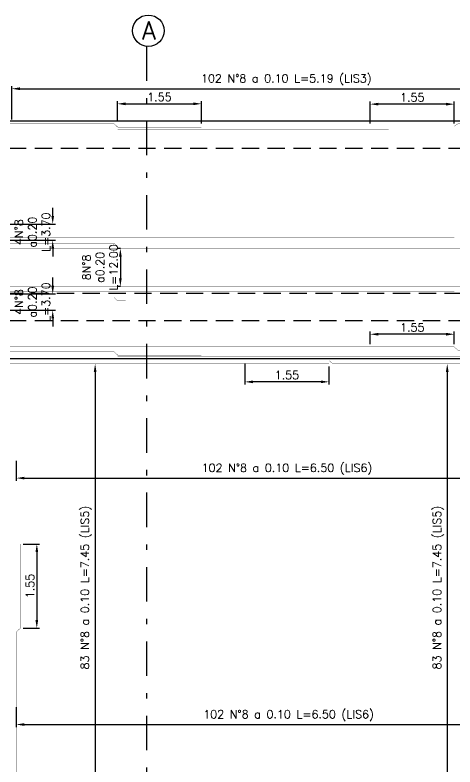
# Model space of a CAD drawing. Header units: metres. Extents: x 1080427 to 1081241, y 976768 to 977288.
# Drawn here: x 1080802.8 to 1080810.9, y 977035.51 to 977049.36 of the extents above; entities that cross this region are included whole.
import ezdxf

# ---------------------------------------------------------------- set-up
doc = ezdxf.new("R2010")
doc.units = ezdxf.units.M
doc.header["$LTSCALE"] = 25.4
doc.linetypes.add('DASHDOT', pattern=[1, 0.5, -0.25, 0, -0.25])
doc.linetypes.add('HIDDEN', pattern=[0.375, 0.25, -0.125])
for name, color, linetype in [('CIRCULOCONTRAP', 130, 'Continuous'), ('CONTRAPESO', 3, 'Continuous'), ('DIMCONTRAPESO', 1, 'Continuous'), ('PROY', 9, 'HIDDEN'), ('R175COTR', 7, 'Continuous'), ('REF', 6, 'Continuous')]:
    doc.layers.add(name, color=color, linetype=linetype)
doc.layers.add('COTA', color=1, linetype='Continuous', lineweight=30)
doc.layers.add('EJECONTRAPESO', color=41, linetype='DASHDOT', lineweight=30)
doc.styles.add('romans', font='romans.shx')
doc.dimstyles.new('Copy 75', dxfattribs={"dimtxt": 0.15, "dimasz": 0.15, "dimexe": 0.05, "dimexo": 0.05, "dimgap": 0.05, "dimtad": 1, "dimzin": 0, "dimdsep": 46, "dimtxsty": 'romans', "dimcen": 0.002, "dimclrd": 1, "dimclre": 1, "dimclrt": 3, "dimadec": 4, "dimazin": 0, "dimtfac": 1, "dimtofl": 0, "dimtmove": 1, "dimatfit": 3, "dimfxl": 1, "dimtolj": 1, "dimtzin": 0, "dimarcsym": 1})

# ---------------------------------------------------------------- blocks, each defined once
blk = doc.blocks.new('*D1118')
at = {"layer": 'Defpoints', "color": 0, "transparency": 16777216}
for p in [(1080812.85, 977048.001), (1080802.738, 977047.382), (1080812.85, 977047.373)]:
    blk.add_point(p, dxfattribs=at)
at = {"layer": 'DIMCONTRAPESO', "color": 1, "lineweight": -2, "transparency": 16777216}
for p, q in [((1080802.738, 977047.432), (1080802.738, 977048.051)), ((1080802.888, 977048.001), (1080812.7, 977048.001)), ((1080812.85, 977047.423), (1080812.85, 977048.051))]:
    blk.add_line(p, q, dxfattribs=at)
at = {"layer": 'DIMCONTRAPESO', "color": 1, "transparency": 16777216}
for points in [[(1080802.888, 977048.026), (1080802.888, 977047.976), (1080802.738, 977048.001)], [(1080812.7, 977048.026), (1080812.7, 977047.976), (1080812.85, 977048.001)]]:
    blk.add_solid(points, dxfattribs=at)
at = {"layer": 'DIMCONTRAPESO', "color": 3, "transparency": 16777216, "insert": (1080807.794, 977048.166), "char_height": 0.15, "attachment_point": 5, "style": 'romans'}
blk.add_mtext('\\A1;102 N°8 a 0.10 L=5.19 (LIS3) ', dxfattribs=at)
blk = doc.blocks.new('*D1119')
at = {"layer": 'Defpoints', "color": 0, "transparency": 16777216}
for p in [(1080806.231, 977047.723), (1080804.683, 977047.355), (1080806.231, 977047.308)]:
    blk.add_point(p, dxfattribs=at)
at = {"layer": 'DIMCONTRAPESO', "color": 1, "lineweight": -2, "transparency": 16777216}
for p, q in [((1080804.683, 977047.405), (1080804.683, 977047.773)), ((1080804.833, 977047.723), (1080806.081, 977047.723)), ((1080806.231, 977047.358), (1080806.231, 977047.773))]:
    blk.add_line(p, q, dxfattribs=at)
at = {"layer": 'DIMCONTRAPESO', "color": 1, "transparency": 16777216}
for points in [[(1080804.833, 977047.748), (1080804.833, 977047.698), (1080804.683, 977047.723)], [(1080806.081, 977047.748), (1080806.081, 977047.698), (1080806.231, 977047.723)]]:
    blk.add_solid(points, dxfattribs=at)
at = {"layer": 'DIMCONTRAPESO', "color": 3, "transparency": 16777216, "insert": (1080805.457, 977047.848), "char_height": 0.15, "attachment_point": 5, "style": 'romans'}
blk.add_mtext('\\A1;1.55', dxfattribs=at)
blk = doc.blocks.new('*D1164')
at = {"layer": 'Defpoints', "color": 0, "transparency": 16777216}
for p in [(1080809.338, 977047.717), (1080809.338, 977047.308), (1080810.888, 977047.309)]:
    blk.add_point(p, dxfattribs=at)
at = {"layer": 'DIMCONTRAPESO', "color": 1, "lineweight": -2, "transparency": 16777216}
for p, q in [((1080809.338, 977047.358), (1080809.338, 977047.767)), ((1080810.738, 977047.717), (1080809.488, 977047.717)), ((1080810.888, 977047.359), (1080810.888, 977047.767))]:
    blk.add_line(p, q, dxfattribs=at)
at = {"layer": 'DIMCONTRAPESO', "color": 1, "transparency": 16777216}
for points in [[(1080809.488, 977047.742), (1080809.488, 977047.692), (1080809.338, 977047.717)], [(1080810.738, 977047.742), (1080810.738, 977047.692), (1080810.888, 977047.717)]]:
    blk.add_solid(points, dxfattribs=at)
at = {"layer": 'DIMCONTRAPESO', "color": 3, "transparency": 16777216, "insert": (1080810.113, 977047.842), "char_height": 0.15, "attachment_point": 5, "style": 'romans'}
blk.add_mtext('\\A1;1.55', dxfattribs=at)
blk = doc.blocks.new('*D1124')
at = {"layer": 'Defpoints', "color": 0, "transparency": 16777216}
for p in [(1080802.821, 977036.66), (1080812.85, 977036.391), (1080812.85, 977036.29)]:
    blk.add_point(p, dxfattribs=at)
at = {"layer": 'DIMCONTRAPESO', "color": 1, "lineweight": -2, "transparency": 16777216}
for p, q in [((1080802.821, 977036.61), (1080802.821, 977036.24)), ((1080812.85, 977036.341), (1080812.85, 977036.24)), ((1080802.971, 977036.29), (1080812.7, 977036.29))]:
    blk.add_line(p, q, dxfattribs=at)
at = {"layer": 'DIMCONTRAPESO', "color": 1, "transparency": 16777216}
for points in [[(1080802.971, 977036.315), (1080802.971, 977036.265), (1080802.821, 977036.29)], [(1080812.7, 977036.315), (1080812.7, 977036.265), (1080812.85, 977036.29)]]:
    blk.add_solid(points, dxfattribs=at)
at = {"layer": 'DIMCONTRAPESO', "color": 3, "transparency": 16777216, "insert": (1080807.836, 977036.454), "char_height": 0.15, "attachment_point": 5, "style": 'romans'}
blk.add_mtext('\\A1;102 N°8 a 0.10 L=6.50 (LIS6) ', dxfattribs=at)
blk = doc.blocks.new('*D1140')
at = {"layer": 'COTA', "color": 1, "lineweight": -2, "transparency": 16777216}
blk.add_line((1080810.758, 977042.782), (1080810.758, 977034.843), dxfattribs=at)
at = {"layer": 'COTA', "color": 1, "transparency": 16777216}
for points in [[(1080810.733, 977042.782), (1080810.783, 977042.782), (1080810.758, 977042.932)], [(1080810.733, 977034.843), (1080810.783, 977034.843), (1080810.758, 977034.693)]]:
    blk.add_solid(points, dxfattribs=at)
at = {"layer": 'Defpoints', "color": 0, "transparency": 16777216}
for p in [(1080810.758, 977042.932), (1080810.758, 977034.693), (1080810.758, 977034.693)]:
    blk.add_point(p, dxfattribs=at)
at = {"layer": 'COTA', "color": 3, "transparency": 16777216, "insert": (1080810.594, 977038.812), "char_height": 0.15, "attachment_point": 5, "rotation": 90, "style": 'romans'}
blk.add_mtext('\\A1;83 N°8 a 0.10 L=7.45 (LIS5) ', dxfattribs=at)
blk = doc.blocks.new('*D1141')
at = {"layer": 'Defpoints', "color": 0, "transparency": 16777216}
for p in [(1080802.821, 977041.199), (1080812.79, 977040.93), (1080812.79, 977040.829)]:
    blk.add_point(p, dxfattribs=at)
at = {"layer": 'DIMCONTRAPESO', "color": 1, "lineweight": -2, "transparency": 16777216}
for p, q in [((1080802.821, 977041.149), (1080802.821, 977040.779)), ((1080802.971, 977040.829), (1080812.64, 977040.829)), ((1080812.79, 977040.88), (1080812.79, 977040.779))]:
    blk.add_line(p, q, dxfattribs=at)
at = {"layer": 'DIMCONTRAPESO', "color": 1, "transparency": 16777216}
for points in [[(1080802.971, 977040.854), (1080802.971, 977040.804), (1080802.821, 977040.829)], [(1080812.64, 977040.854), (1080812.64, 977040.804), (1080812.79, 977040.829)]]:
    blk.add_solid(points, dxfattribs=at)
at = {"layer": 'DIMCONTRAPESO', "color": 3, "transparency": 16777216, "insert": (1080807.806, 977040.993), "char_height": 0.15, "attachment_point": 5, "style": 'romans'}
blk.add_mtext('\\A1;102 N°8 a 0.10 L=6.50 (LIS6) ', dxfattribs=at)
blk = doc.blocks.new('*D1142')
at = {"layer": 'COTA', "color": 1, "lineweight": -2, "transparency": 16777216}
blk.add_line((1080804.273, 977042.782), (1080804.273, 977034.843), dxfattribs=at)
at = {"layer": 'COTA', "color": 1, "transparency": 16777216}
for points in [[(1080804.248, 977042.782), (1080804.298, 977042.782), (1080804.273, 977042.932)], [(1080804.248, 977034.843), (1080804.298, 977034.843), (1080804.273, 977034.693)]]:
    blk.add_solid(points, dxfattribs=at)
at = {"layer": 'Defpoints', "color": 0, "transparency": 16777216}
for p in [(1080804.273, 977042.932), (1080804.273, 977034.693), (1080804.273, 977034.693)]:
    blk.add_point(p, dxfattribs=at)
at = {"layer": 'COTA', "color": 3, "transparency": 16777216, "insert": (1080804.109, 977038.812), "char_height": 0.15, "attachment_point": 5, "rotation": 90, "style": 'romans'}
blk.add_mtext('\\A1;83 N°8 a 0.10 L=7.45 (LIS5) ', dxfattribs=at)
blk = doc.blocks.new('*D1143')
at = {"layer": 'COTA', "color": 1, "lineweight": -2, "transparency": 16777216}
for p, q in [((1080807.03, 977042.942), (1080807.03, 977042.552)), ((1080808.58, 977042.882), (1080808.58, 977042.552)), ((1080808.43, 977042.602), (1080807.18, 977042.602))]:
    blk.add_line(p, q, dxfattribs=at)
at = {"layer": 'COTA', "color": 1, "transparency": 16777216}
for points in [[(1080807.18, 977042.627), (1080807.18, 977042.577), (1080807.03, 977042.602)], [(1080808.43, 977042.627), (1080808.43, 977042.577), (1080808.58, 977042.602)]]:
    blk.add_solid(points, dxfattribs=at)
at = {"layer": 'Defpoints', "color": 0, "transparency": 16777216}
for p in [(1080807.03, 977042.992), (1080808.58, 977042.932), (1080807.03, 977042.602)]:
    blk.add_point(p, dxfattribs=at)
at = {"layer": 'COTA', "color": 3, "transparency": 16777216, "insert": (1080807.805, 977042.727), "char_height": 0.15, "attachment_point": 5, "style": 'romans'}
blk.add_mtext('\\A1;1.55', dxfattribs=at)
blk = doc.blocks.new('*D1170')
at = {"layer": 'COTA', "color": 1, "lineweight": -2, "transparency": 16777216}
for p, q in [((1080802.948, 977039.615), (1080803.249, 977039.615)), ((1080803.199, 977039.465), (1080803.199, 977038.216)), ((1080802.949, 977038.066), (1080803.249, 977038.066))]:
    blk.add_line(p, q, dxfattribs=at)
at = {"layer": 'COTA', "color": 1, "transparency": 16777216}
for points in [[(1080803.174, 977039.465), (1080803.224, 977039.465), (1080803.199, 977039.615)], [(1080803.174, 977038.216), (1080803.224, 977038.216), (1080803.199, 977038.066)]]:
    blk.add_solid(points, dxfattribs=at)
at = {"layer": 'Defpoints', "color": 0, "transparency": 16777216}
for p in [(1080802.898, 977039.615), (1080802.899, 977038.066), (1080803.199, 977038.066)]:
    blk.add_point(p, dxfattribs=at)
at = {"layer": 'COTA', "color": 3, "transparency": 16777216, "insert": (1080803.074, 977038.841), "char_height": 0.15, "attachment_point": 5, "rotation": 90, "style": 'romans'}
blk.add_mtext('\\A1;1.55', dxfattribs=at)
blk = doc.blocks.new('*D1177')
at = {"layer": 'COTA', "color": 1, "lineweight": -2, "transparency": 16777216}
for p, q in [((1080809.338, 977043.294), (1080809.338, 977043.529)), ((1080810.888, 977043.294), (1080810.888, 977043.529)), ((1080810.738, 977043.479), (1080809.488, 977043.479))]:
    blk.add_line(p, q, dxfattribs=at)
at = {"layer": 'COTA', "color": 1, "transparency": 16777216}
for points in [[(1080809.488, 977043.504), (1080809.488, 977043.454), (1080809.338, 977043.479)], [(1080810.738, 977043.504), (1080810.738, 977043.454), (1080810.888, 977043.479)]]:
    blk.add_solid(points, dxfattribs=at)
at = {"layer": 'Defpoints', "color": 0, "transparency": 16777216}
for p in [(1080809.338, 977043.479), (1080809.338, 977043.244), (1080810.888, 977043.244)]:
    blk.add_point(p, dxfattribs=at)
at = {"layer": 'COTA', "color": 3, "transparency": 16777216, "insert": (1080810.113, 977043.604), "char_height": 0.15, "attachment_point": 5, "style": 'romans'}
blk.add_mtext('\\A1;1.55', dxfattribs=at)
blk = doc.blocks.new('*D1156')
at = {"layer": 'Defpoints', "color": 0, "transparency": 16777216}
for p in [(1080804.788, 977045.059), (1080804.738, 977044.359), (1080804.788, 977044.359)]:
    blk.add_point(p, dxfattribs=at)
at = {"layer": 'DIMCONTRAPESO', "color": 1, "lineweight": -2, "transparency": 16777216}
for p, q in [((1080804.738, 977045.059), (1080804.688, 977045.059)), ((1080804.738, 977044.909), (1080804.738, 977044.509)), ((1080804.738, 977044.359), (1080804.688, 977044.359))]:
    blk.add_line(p, q, dxfattribs=at)
at = {"layer": 'DIMCONTRAPESO', "color": 1, "transparency": 16777216}
for points in [[(1080804.713, 977044.909), (1080804.763, 977044.909), (1080804.738, 977045.059)], [(1080804.713, 977044.509), (1080804.763, 977044.509), (1080804.738, 977044.359)]]:
    blk.add_solid(points, dxfattribs=at)
at = {"layer": 'DIMCONTRAPESO', "color": 3, "transparency": 16777216, "insert": (1080804.363, 977044.709), "char_height": 0.15, "attachment_point": 5, "rotation": 90, "style": 'romans'}
blk.add_mtext('\\A1;8N°8\\Pa0.20\\PL=12.00', dxfattribs=at)
blk = doc.blocks.new('*D1195')
at = {"layer": 'Defpoints', "color": 0, "transparency": 16777216}
for p in [(1080802.582, 977045.509), (1080802.632, 977045.209), (1080803.492, 977045.209)]:
    blk.add_point(p, dxfattribs=at)
at = {"layer": 'DIMCONTRAPESO', "color": 1, "lineweight": -2, "transparency": 16777216}
for p, q in [((1080803.492, 977045.659), (1080803.492, 977045.809)), ((1080802.632, 977045.509), (1080803.542, 977045.509)), ((1080802.682, 977045.209), (1080803.542, 977045.209)), ((1080803.492, 977045.059), (1080803.492, 977044.909))]:
    blk.add_line(p, q, dxfattribs=at)
at = {"layer": 'DIMCONTRAPESO', "color": 1, "transparency": 16777216}
for points in [[(1080803.467, 977045.659), (1080803.517, 977045.659), (1080803.492, 977045.509)], [(1080803.467, 977045.059), (1080803.517, 977045.059), (1080803.492, 977045.209)]]:
    blk.add_solid(points, dxfattribs=at)
at = {"layer": 'DIMCONTRAPESO', "color": 3, "transparency": 16777216, "insert": (1080803.117, 977045.359), "char_height": 0.15, "attachment_point": 5, "rotation": 90, "style": 'romans'}
blk.add_mtext('\\A1;4N°8\\Pa0.20\\PL=3.70', dxfattribs=at)
blk = doc.blocks.new('*D1196')
at = {"layer": 'Defpoints', "color": 0, "transparency": 16777216}
for p in [(1080802.632, 977044.222), (1080803.492, 977044.222), (1080802.582, 977043.922)]:
    blk.add_point(p, dxfattribs=at)
at = {"layer": 'DIMCONTRAPESO', "color": 1, "lineweight": -2, "transparency": 16777216}
for p, q in [((1080803.492, 977044.372), (1080803.492, 977044.522)), ((1080802.682, 977044.222), (1080803.542, 977044.222)), ((1080802.632, 977043.922), (1080803.542, 977043.922)), ((1080803.492, 977043.772), (1080803.492, 977043.622))]:
    blk.add_line(p, q, dxfattribs=at)
at = {"layer": 'DIMCONTRAPESO', "color": 1, "transparency": 16777216}
for points in [[(1080803.467, 977044.372), (1080803.517, 977044.372), (1080803.492, 977044.222)], [(1080803.467, 977043.772), (1080803.517, 977043.772), (1080803.492, 977043.922)]]:
    blk.add_solid(points, dxfattribs=at)
at = {"layer": 'DIMCONTRAPESO', "color": 3, "transparency": 16777216, "insert": (1080803.117, 977044.072), "char_height": 0.15, "attachment_point": 5, "rotation": 90, "style": 'romans'}
blk.add_mtext('\\A1;4N°8\\Pa0.20\\PL=3.70', dxfattribs=at)

msp = doc.modelspace()

# ---------------------------------------------------------------- linework, layer by layer
at = {"layer": 'CIRCULOCONTRAP'}
msp.add_circle((1080805.25369, 977049.068674), 0.289667, dxfattribs=at)
at = {"layer": 'CONTRAPESO'}
for points in [[(1080799.287628, 977047.408851), (1080799.287628, 977047.408851), (1080816.290355, 977047.408851), (1080816.290403, 977030.227706), (1080799.287672, 977030.227706), (1080799.287628, 977047.408851)], [(1080812.888791, 977043.023198), (1080802.69039, 977043.023746), (1080802.69039, 977034.617898), (1080812.890163, 977034.617898), (1080812.888791, 977043.023198)]]:
    msp.add_lwpolyline(points, dxfattribs=at)
at = {"layer": 'EJECONTRAPESO', "ltscale": 0.05}
msp.add_lwpolyline([(1080805.217544, 977048.78127), (1080805.217591, 977029.244257)], dxfattribs=at)
at = {"layer": 'PROY', "color": 252, "ltscale": 0.05}
msp.add_lwpolyline([(1080799.287628, 977047.408851), (1080816.290359, 977047.408851), (1080816.290359, 977030.226909), (1080799.287628, 977030.227909)], close=True, dxfattribs=at)
at = {"layer": 'PROY', "color": 250, "ltscale": 0.05}
msp.add_lwpolyline([(1080815.790359, 977044.214043), (1080815.790359, 977044.228904), (1080799.830359, 977044.228904), (1080799.830359, 977046.908904), (1080815.790359, 977046.908904), (1080815.790359, 977044.214043)], dxfattribs=at)
msp.add_lwpolyline([(1080799.830359, 977033.907909), (1080799.830359, 977043.733757), (1080815.790359, 977043.733757), (1080815.790359, 977033.907909)], close=True, dxfattribs=at)
at = {"layer": 'REF', "ltscale": 0.1, "const_width": 0.005}
for points in [[(1080799.323827, 977047.259134), (1080810.887573, 977047.258851)], [(1080806.231181, 977047.291498), (1080804.690312, 977047.291743), (1080804.619419, 977047.358851), (1080799.325019, 977047.358851)], [(1080809.337745, 977047.308414), (1080810.887613, 977047.308659), (1080810.958506, 977047.358565), (1080816.240358, 977047.358565)], [(1080816.240355, 977047.258849), (1080804.690352, 977047.258565)], [(1080799.323827, 977045.259134), (1080810.887573, 977045.258851)], [(1080806.231181, 977045.091498), (1080804.690312, 977045.091743), (1080804.619419, 977045.158851), (1080799.325019, 977045.158851)], [(1080801.032173, 977045.059092), (1080812.582173, 977045.058809)], [(1080802.821453, 977044.57867), (1080802.821453, 977038.065873)], [(1080801.032275, 977044.358851), (1080812.582275, 977044.358568)], [(1080799.323827, 977044.259134), (1080810.887573, 977044.258851)], [(1080806.231181, 977044.091498), (1080804.690312, 977044.091743), (1080804.619419, 977044.158851), (1080799.325019, 977044.158851)], [(1080799.323827, 977043.259134), (1080810.887573, 977043.258851)], [(1080809.337745, 977043.243627), (1080810.887613, 977043.243872), (1080810.958506, 977043.183578), (1080816.240358, 977043.183578)], [(1080806.231181, 977043.091498), (1080804.690312, 977043.091743), (1080804.619419, 977043.158851), (1080799.325019, 977043.158851)], [(1080816.240355, 977043.073862), (1080804.690352, 977043.073579)], [(1080807.034753, 977042.992248), (1080808.584621, 977042.992492), (1080808.655514, 977042.932199), (1080814.438984, 977042.932199)], [(1080801.141473, 977042.932199), (1080808.579687, 977042.932199)], [(1080802.898416, 977039.615459), (1080802.898758, 977038.065679), (1080802.82086, 977037.994775), (1080802.821347, 977033.069923)]]:
    msp.add_lwpolyline(points, dxfattribs=at)

# ---------------------------------------------------------------- texts
at = {"layer": 'R175COTR', "insert": (1080805.136079, 977049.240515, 308.056641), "char_height": 0.33, "width": 0.41500103, "attachment_point": 1, "rotation": 359.9999637, "style": 'romans'}
msp.add_mtext('{\\C0;A}', dxfattribs=at)

# ---------------------------------------------------------------- dimensions: what is measured, and where the dimension line sits
at = {"layer": 'COTA', "color": 2}
for base, p1, p2, picture, middle in [((1080809.337745, 977043.478562), (1080810.887613, 977043.243872), (1080809.337745, 977043.243627), '*D1177', (1080810.112679, 977043.603562)), ((1080807.029732, 977042.601735), (1080808.579687, 977042.932199), (1080807.029732, 977042.992247), '*D1143', (1080807.80471, 977042.726735))]:
    dim = msp.add_linear_dim(base=base, p1=p1, p2=p2, dimstyle='Copy 75', dxfattribs=at)
    dim.commit()
    dim.dimension.update_dxf_attribs({"geometry": picture, "text_midpoint": middle})
for base, p1, p2, picture, middle in [((1080804.273276, 977034.692678), (1080804.273276, 977042.932199), (1080804.273276, 977034.692678), '*D1142', (1080804.10899, 977038.812438)), ((1080810.758045, 977034.692678), (1080810.758045, 977042.932199), (1080810.758045, 977034.692678), '*D1140', (1080810.593759, 977038.812438))]:
    dim = msp.add_linear_dim(base=base, p1=p1, p2=p2, angle=90, text='83 N°8 a 0.10 L=7.45 (LIS5) ', dimstyle='Copy 75', dxfattribs=at)
    dim.commit()
    dim.dimension.update_dxf_attribs({"geometry": picture, "text_midpoint": middle})
dim = msp.add_linear_dim(base=(1080803.198573, 977038.065679), p1=(1080802.898416, 977039.615459), p2=(1080802.898758, 977038.065679), angle=90, dimstyle='Copy 75', dxfattribs=at)
dim.commit()
dim.dimension.update_dxf_attribs({"geometry": '*D1170', "text_midpoint": (1080803.073573, 977038.840569)})
at = {"layer": 'DIMCONTRAPESO', "color": 2}
for base, p1, p2, text, picture, middle in [((1080812.849526, 977048.001312), (1080802.738047, 977047.381582), (1080812.849526, 977047.372863), '102 N°8 a 0.10 L=5.19 (LIS3) ', '*D1118', (1080807.793786, 977048.165598)), ((1080812.790458, 977040.828757), (1080802.82129, 977041.198542), (1080812.790458, 977040.929958), '102 N°8 a 0.10 L=6.50 (LIS6) ', '*D1141', (1080807.805874, 977040.993043)), ((1080812.849742, 977036.290188), (1080802.82129, 977036.659974), (1080812.849742, 977036.391389), '102 N°8 a 0.10 L=6.50 (LIS6) ', '*D1124', (1080807.835516, 977036.454474))]:
    dim = msp.add_linear_dim(base=base, p1=p1, p2=p2, text=text, dimstyle='Copy 75', dxfattribs=at)
    dim.commit()
    dim.dimension.update_dxf_attribs({"geometry": picture, "text_midpoint": middle})
at = {"layer": 'DIMCONTRAPESO'}
dim = msp.add_linear_dim(base=(1080806.231238, 977047.722807), p1=(1080804.682733, 977047.355365), p2=(1080806.231238, 977047.308414), angle=180, dimstyle='Copy 75', dxfattribs=at)
dim.commit()
dim.dimension.update_dxf_attribs({"geometry": '*D1119', "text_midpoint": (1080805.456985, 977047.847807)})
at = {"layer": 'DIMCONTRAPESO', "color": 2}
dim = msp.add_linear_dim(base=(1080809.337745, 977047.716751), p1=(1080810.887613, 977047.308659), p2=(1080809.337745, 977047.308414), dimstyle='Copy 75', dxfattribs=at)
dim.commit()
dim.dimension.update_dxf_attribs({"geometry": '*D1164', "text_midpoint": (1080810.112679, 977047.841751)})
for base, p1, p2, angle, text, picture, middle in [((1080803.491938, 977045.208977), (1080802.582175, 977045.508977), (1080802.632175, 977045.208977), 90, '4N°8\\Pa0.20\\PL=3.70', '*D1195', (1080803.491938, 977045.358977)), ((1080804.738247, 977044.358851), (1080804.788244, 977045.059134), (1080804.788247, 977044.358851), 90, '8N°8\\Pa0.20\\PL=12.00', '*D1156', (1080804.738247, 977044.708992)), ((1080803.491938, 977044.22226), (1080802.582175, 977043.92226), (1080802.632175, 977044.22226), 270, '4N°8\\Pa0.20\\PL=3.70', '*D1196', (1080803.491938, 977044.07226))]:
    dim = msp.add_linear_dim(base=base, p1=p1, p2=p2, angle=angle, text=text, dimstyle='Copy 75', dxfattribs=at)
    dim.commit()
    dim.dimension.update_dxf_attribs({"geometry": picture, "text_midpoint": middle, "dimtype": 160})

doc.saveas('drawing.dxf')
